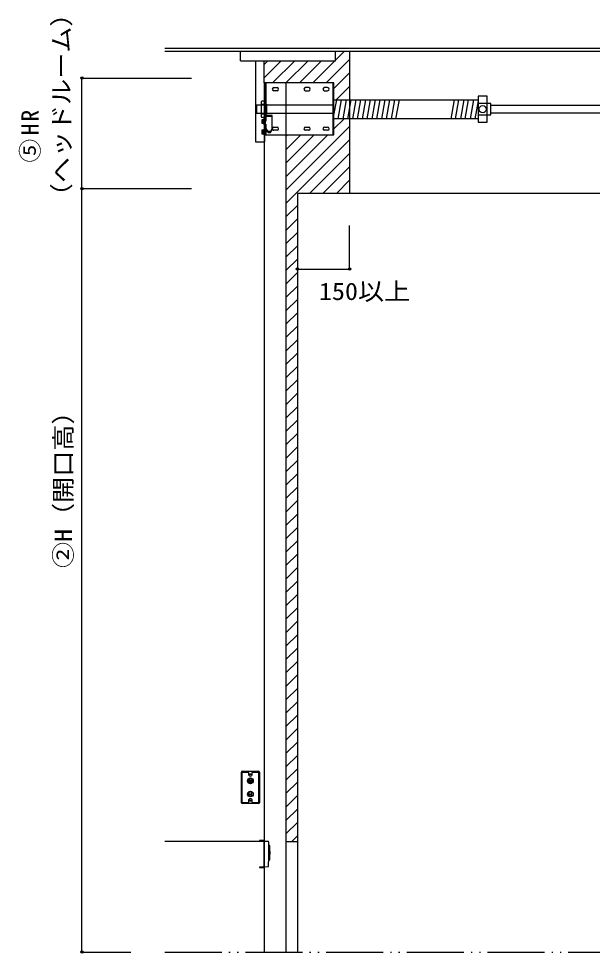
# Model space of a CAD drawing. Units: millimetres on the paper, enlarged 10 times, with parts at other scales. Extents: x -11000 to 565, y -4772 to 3349.
# Drawn here: x -2174 to -965, y 968 to 2939 of the extents above; entities that cross this region are included whole.
import ezdxf
from ezdxf.enums import TextEntityAlignment as Align

# ---------------------------------------------------------------- set-up
doc = ezdxf.new("R2010")
doc.units = ezdxf.units.MM
doc.header["$LTSCALE"] = 10
doc.header["$PDMODE"] = 32
doc.header["$PDSIZE"] = 5
doc.linetypes.add('DASHED1', pattern=[1.8, 1.2, -0.6])
doc.linetypes.add('LONG_DASHED_DOUBLE_DOTTED', pattern=[17, 12, -1.5, 0.25, -1.5, 0.25, -1.5])
for name, color, linetype in [('9-0', 7, 'Continuous'), ('9-1', 7, 'Continuous'), ('9-2', 7, 'Continuous'), ('9-4', 7, 'Continuous')]:
    doc.layers.add(name, color=color, linetype=linetype)
doc.styles.add('ＭＳ ゴシック', font='')
doc.styles.get('ＭＳ ゴシック').set_extended_font_data('MS Gothic')

msp = doc.modelspace()

# ---------------------------------------------------------------- linework, layer by layer
at = {"layer": '9-0'}
for p, q in [((361.73, 2876.75), (-1865.62, 2876.75)), ((-1865.62, 2870.75), (361.73, 2870.75)), ((-1506.24, 2851.76), (-1487.25, 2870.75)), ((-1476.48, 2870.75), (-1476.48, 2570.75)), ((-1656.48, 2842.94), (-1648.67, 2850.75)), ((-1656.48, 2814.65), (-1620.38, 2850.75)), ((-1592.1, 2850.75), (-1638.77, 2804.09)), ((-1610.48, 2804.09), (-1563.82, 2850.75)), ((-1582.2, 2804.09), (-1535.53, 2850.75)), ((-1507.25, 2850.75), (-1553.91, 2804.09)), ((-1525.63, 2804.09), (-1476.48, 2853.23)), ((-1476.48, 2824.95), (-1509.35, 2792.08)), ((-1504.69, 2768.46), (-1476.48, 2796.66)), ((-1488.12, 2728.46), (-1509.35, 2707.23)), ((-1476.48, 2711.81), (-1609.82, 2578.48)), ((-1522.49, 2694.09), (-1609.82, 2606.76)), ((-1609.82, 2635.05), (-1550.78, 2694.09)), ((-1579.06, 2694.09), (-1609.82, 2663.33)), ((-1609.82, 2691.61), (-1607.35, 2694.09)), ((-1609.82, 2550.19), (-1476.48, 2683.53)), ((-1476.48, 2655.24), (-1560.97, 2570.75)), ((-1532.69, 2570.75), (-1476.48, 2626.96)), ((-1476.48, 2598.67), (-1504.4, 2570.75)), ((-1586.48, 2570.75), (-1586.48, 970.75)), ((213.52, 2570.75), (-1586.48, 2570.75)), ((-1586.48, 2545.24), (-1609.82, 2521.91)), ((-1586.48, 2516.96), (-1609.82, 2493.62)), ((-1609.82, 2465.34), (-1586.48, 2488.67)), ((-1586.48, 2460.39), (-1609.82, 2437.06)), ((-1586.48, 2432.11), (-1609.82, 2408.77)), ((-1586.48, 2403.82), (-1609.82, 2380.49)), ((-1609.82, 2352.2), (-1586.48, 2375.54)), ((-1586.48, 2347.25), (-1609.82, 2323.92)), ((-1586.48, 2318.97), (-1609.82, 2295.63)), ((-1609.82, 2267.35), (-1586.48, 2290.68)), ((-1586.48, 2262.4), (-1609.82, 2239.07)), ((-1586.48, 2234.12), (-1609.82, 2210.78)), ((-1586.48, 2205.83), (-1609.82, 2182.5)), ((-1609.82, 2154.21), (-1586.48, 2177.55)), ((-1586.48, 2149.26), (-1609.82, 2125.93)), ((-1609.82, 2097.64), (-1586.48, 2120.98)), ((-1586.48, 2092.69), (-1609.82, 2069.36)), ((-1609.82, 2041.08), (-1586.48, 2064.41)), ((-1586.48, 2036.13), (-1609.82, 2012.79)), ((-1586.48, 2007.84), (-1609.82, 1984.51)), ((-1586.48, 1979.56), (-1609.82, 1956.22)), ((-1609.82, 1927.94), (-1586.48, 1951.27)), ((-1586.48, 1922.99), (-1609.82, 1899.65)), ((-1609.82, 1871.37), (-1586.48, 1894.7)), ((-1586.48, 1866.42), (-1609.82, 1843.09)), ((-1609.82, 1814.8), (-1586.48, 1838.14)), ((-1586.48, 1809.85), (-1609.82, 1786.52)), ((-1586.48, 1781.57), (-1609.82, 1758.23)), ((-1609.82, 1729.95), (-1586.48, 1753.28)), ((-1586.48, 1725), (-1609.82, 1701.67)), ((-1586.48, 1696.71), (-1609.82, 1673.38)), ((-1609.82, 1645.1), (-1586.48, 1668.43)), ((-1586.48, 1640.15), (-1609.82, 1616.81)), ((-1609.82, 1588.53), (-1586.48, 1611.86)), ((-1586.48, 1583.58), (-1609.82, 1560.24)), ((-1609.82, 1531.96), (-1586.48, 1555.29)), ((-1586.48, 1527.01), (-1609.82, 1503.68)), ((-1586.48, 1498.72), (-1609.82, 1475.39)), ((-1586.48, 1470.44), (-1609.82, 1447.11)), ((-1609.82, 1418.82), (-1586.48, 1442.16)), ((-1586.48, 1413.87), (-1609.82, 1390.54)), ((-1609.82, 1362.25), (-1586.48, 1385.59)), ((-1586.48, 1357.3), (-1609.82, 1333.97)), ((-1609.82, 1305.69), (-1586.48, 1329.02)), ((-1586.48, 1300.73), (-1609.82, 1277.4)), ((-1586.48, 1272.45), (-1609.82, 1249.12)), ((-1586.48, 1244.17), (-1609.82, 1220.83)), ((-1598.28, 1204.09), (-1586.48, 1215.88))]:
    msp.add_line(p, q, dxfattribs=at)
at = {"layer": '9-0', "linetype": 'LONG_DASHED_DOUBLE_DOTTED'}
msp.add_line((-1865.62, 970.75), (361.73, 970.75), dxfattribs=at)
at = {"layer": '9-0', "color": 4}
msp.add_lwpolyline([(-1586.48, 2502.91), (-1586.48, 2411.43), (-1476.48, 2411.43), (-1476.48, 2502.91)], dxfattribs=at)
at = {"layer": '9-0', "color": 5}
for p in [(-1586.48, 2411.43), (-1476.48, 2411.43)]:
    msp.add_point(p, dxfattribs=at)
at = {"layer": '9-1'}
for p, q in [((-2040.38, 970.75), (-2040.38, 2580.75)), ((-1809.44, 2580.75), (-2040.38, 2580.75)), ((-1657.02, 1204.09), (-1865.62, 1204.09)), ((-1609.82, 1204.09), (-1586.48, 1204.09)), ((-2040.38, 970.75), (-1937.41, 970.75))]:
    msp.add_line(p, q, dxfattribs=at)
msp.add_lwpolyline([(-2040.38, 2580.75), (-2040.38, 2814.09), (-1809.44, 2814.09)], dxfattribs=at)
for p in [(-2040.38, 2814.09), (-2040.38, 2580.75), (-2040.38, 970.75)]:
    msp.add_point(p, dxfattribs=at)
at = {"layer": '9-2'}
for p, q in [((-1704.48, 1285.75), (-1704.48, 1350.42)), ((-1702.82, 1352.09), (-1668.15, 1352.09)), ((-1702.82, 1286.42), (-1702.82, 1349.75)), ((-1702.15, 1350.42), (-1690.15, 1350.42)), ((-1689.48, 1349.75), (-1689.48, 1345.92)), ((-1688.22, 1345.92), (-1682.29, 1345.92)), ((-1681.48, 1345.92), (-1681.48, 1349.75)), ((-1680.82, 1350.42), (-1668.82, 1350.42)), ((-1668.15, 1349.75), (-1668.15, 1286.42)), ((-1666.48, 1350.42), (-1666.48, 1285.75)), ((-1690.15, 1332.67), (-1690.15, 1331.34)), ((-1680.82, 1332), (-1690.15, 1332)), ((-1688.48, 1334.34), (-1682.48, 1334.34)), ((-1688.48, 1329.67), (-1682.48, 1329.67)), ((-1680.82, 1331.34), (-1680.82, 1332.67)), ((-1687.82, 1301.17), (-1687.82, 1307.17)), ((-1687.82, 1304.17), (-1683.2, 1304.17)), ((-1684.82, 1308.84), (-1686.15, 1308.84)), ((-1683.15, 1301.17), (-1683.15, 1307.17)), ((-1668.15, 1284.09), (-1702.82, 1284.09)), ((-1690.15, 1285.75), (-1702.15, 1285.75)), ((-1689.48, 1290.25), (-1689.48, 1286.42)), ((-1682.29, 1290.25), (-1688.22, 1290.25)), ((-1684.82, 1299.5), (-1686.15, 1299.5)), ((-1681.48, 1286.42), (-1681.48, 1290.25)), ((-1668.82, 1285.75), (-1680.82, 1285.75))]:
    msp.add_line(p, q, dxfattribs=at)
for centre, radius in [((-1685.48, 1345.92), 1.17), ((-1685.48, 1332), 6), ((-1685.48, 1332), 5.33), ((-1685.48, 1304.17), 6), ((-1685.48, 1304.17), 5.33), ((-1685.48, 1290.25), 1.17)]:
    msp.add_circle(centre, radius, dxfattribs=at)
for centre, radius, start, end in [((-1702.82, 1350.42), 1.67, 90, 180), ((-1702.15, 1349.75), 0.667, 90, 180), ((-1690.15, 1349.75), 0.667, 0, 90), ((-1685.48, 1345.92), 4, 180, 0), ((-1680.82, 1349.75), 0.667, 90, 180), ((-1668.82, 1349.75), 0.667, 0, 90), ((-1668.15, 1350.42), 1.67, 0, 90), ((-1688.48, 1332.67), 1.67, 90, 180), ((-1688.48, 1331.34), 1.67, 180, 270), ((-1682.48, 1332.67), 1.67, 0, 90), ((-1682.48, 1331.34), 1.67, 270, 0), ((-1686.15, 1307.17), 1.67, 90, 180), ((-1686.15, 1301.17), 1.67, 180, 270), ((-1684.82, 1307.17), 1.67, 0, 90), ((-1684.82, 1301.17), 1.67, 270, 0), ((-1702.82, 1285.75), 1.67, 180, 270), ((-1702.15, 1286.42), 0.667, 180, 270), ((-1690.15, 1286.42), 0.667, 270, 0), ((-1685.48, 1290.25), 4, 0, 180), ((-1680.82, 1286.42), 0.667, 180, 270), ((-1668.82, 1286.42), 0.667, 270, 0), ((-1668.15, 1285.75), 1.67, 270, 0)]:
    msp.add_arc(centre, radius, start, end, dxfattribs=at)
at = {"layer": '9-4'}
for p, q in [((-1706.24, 2850.75), (-1706.24, 2870.75)), ((-1656.48, 2804.09), (-1656.48, 970.75)), ((-1652.81, 2804.09), (-1652.81, 2748.14)), ((-1609.82, 970.75), (-1609.82, 2804.09)), ((-1511.48, 2804.09), (-1511.48, 2694.09)), ((-1636.01, 2794.09), (-1629.35, 2794.09)), ((-1629.35, 2787.42), (-1636.01, 2787.42)), ((-1562.68, 2794.09), (-1569.35, 2794.09)), ((-1569.35, 2787.42), (-1562.68, 2787.42)), ((-1522.68, 2794.09), (-1529.35, 2794.09)), ((-1529.35, 2787.42), (-1522.68, 2787.42)), ((-1662.45, 2764.06), (-1662.45, 2732.86)), ((-1653.92, 2766.39), (-1654.61, 2766.39)), ((-1653.25, 2735.09), (-1653.25, 2765.73)), ((-1509.35, 2736.22), (-1503.66, 2768.46)), ((-1509.35, 2768.46), (-1205.73, 2768.46)), ((-1500.56, 2728.46), (-1493.51, 2768.46)), ((-1483.35, 2768.46), (-1490.41, 2728.46)), ((-1480.25, 2728.46), (-1473.2, 2768.46)), ((-1463.05, 2768.46), (-1470.1, 2728.46)), ((-1459.94, 2728.46), (-1452.89, 2768.46)), ((-1442.74, 2768.46), (-1449.79, 2728.46)), ((-1439.64, 2728.46), (-1432.58, 2768.46)), ((-1422.43, 2768.46), (-1429.48, 2728.46)), ((-1419.33, 2728.46), (-1412.27, 2768.46)), ((-1402.12, 2768.46), (-1409.17, 2728.46)), ((-1399.02, 2728.46), (-1391.97, 2768.46)), ((-1381.81, 2768.46), (-1388.87, 2728.46)), ((-1378.71, 2728.46), (-1371.66, 2768.46)), ((-1256.13, 2768.46), (-1263.18, 2728.46)), ((-1253.02, 2728.46), (-1245.97, 2768.46)), ((-1235.82, 2768.46), (-1242.87, 2728.46)), ((-1232.72, 2728.46), (-1225.66, 2768.46)), ((-1215.51, 2768.46), (-1222.56, 2728.46)), ((-1205.73, 2766.34), (-1212.41, 2728.46)), ((-1652.81, 2746.6), (-1652.81, 2735.07)), ((-1511.48, 2756.93), (-1651.79, 2756.93)), ((-1651.79, 2739.99), (-1511.48, 2739.99)), ((-1178.8, 2756.93), (-747.74, 2756.93)), ((-745.48, 2739.99), (-1178.8, 2739.99)), ((-1658.46, 2724.51), (-1661.13, 2724.51)), ((-1661.13, 2720.51), (-1658.46, 2720.51)), ((-1661.12, 2731.53), (-1656.7, 2731.53)), ((-1658.46, 2718.84), (-1658.46, 2726.18)), ((-1657.45, 2727.84), (-1656.46, 2727.84)), ((-1639.37, 2707.61), (-1639.37, 2733.45)), ((-1205.73, 2728.46), (-1509.35, 2728.46)), ((-1205.73, 2736.66), (-1178.8, 2736.66)), ((-1658.46, 2702.37), (-1661.13, 2702.37)), ((-1658.46, 2696.7), (-1658.46, 2704.03)), ((-1657.45, 2705.7), (-1656.46, 2705.7)), ((-1654.75, 2709.28), (-1649.63, 2700.42)), ((-1652.81, 2705.53), (-1652.81, 2694.09)), ((-1642.08, 2700.42), (-1638.29, 2706.98)), ((-1636.01, 2710.75), (-1629.35, 2710.75)), ((-1629.35, 2704.09), (-1636.01, 2704.09)), ((-1569.35, 2710.75), (-1562.68, 2710.75)), ((-1562.68, 2704.09), (-1569.35, 2704.09)), ((-1529.35, 2710.75), (-1522.68, 2710.75)), ((-1522.68, 2704.09), (-1529.35, 2704.09)), ((-1661.13, 2698.37), (-1658.46, 2698.37)), ((-1648.3, 2699.65), (-1643.4, 2699.65)), ((-1666.48, 1205.29), (-1657.15, 1205.29)), ((-1657.02, 1205.15), (-1657.02, 1149.82)), ((-1647.49, 1203.81), (-1656.48, 1204.09)), ((-1644.82, 1195.89), (-1646.63, 1195.89)), ((-1646.8, 1165.15), (-1644.82, 1165.15)), ((-1656.48, 1150.89), (-1648.07, 1151.17))]:
    msp.add_line(p, q, dxfattribs=at)
at = {"layer": '9-4', "linetype": 'DASHED1'}
for p, q in [((-1655.61, 2763.51), (-1655.61, 2765.39)), ((-1662.45, 2758.96), (-1653.25, 2758.96)), ((-1655.61, 2751.45), (-1655.61, 2756.74)), ((-1655.61, 2739.89), (-1655.61, 2748.17)), ((-1653.25, 2737.96), (-1662.45, 2737.96)), ((-1654.61, 2730.53), (-1653.92, 2730.53)), ((-1653.25, 2731.19), (-1653.25, 2735.09)), ((-1652.81, 2735.07), (-1652.81, 2705.53))]:
    msp.add_line(p, q, dxfattribs=at)
at = {"layer": '9-4'}
for points in [[(-1706.24, 2850.75), (-1506.24, 2850.75), (-1506.24, 2870.75)], [(-1674.95, 2850.75), (-1674.95, 2679.39), (-1656.48, 2679.39), (-1654.95, 2679.39), (-1654.95, 2804.09)], [(-1654.95, 2694.09), (-1509.35, 2694.09), (-1509.35, 2804.09), (-1656.48, 2804.09), (-1656.48, 2850.75)], [(-1654.95, 2765.53), (-1655.61, 2765.39), (-1661.12, 2765.39)], [(-1178.8, 2736.66), (-1178.8, 2760.26), (-1205.73, 2760.26)], [(-1662.45, 2756.93), (-1672.84, 2756.93), (-1672.84, 2739.99), (-1662.45, 2739.99)], [(-1653.25, 2758.96), (-1651.79, 2758.96), (-1651.79, 2737.96), (-1653.25, 2737.96)], [(-1657.43, 2727.84), (-1658.5, 2726.18), (-1661.13, 2726.18), (-1661.13, 2718.84), (-1658.5, 2718.84), (-1657.46, 2717.18)], [(-1656.46, 2727.84), (-1656.46, 2717.18), (-1657.46, 2717.18), (-1657.46, 2727.84)], [(-1638.29, 2706.98), (-1639.61, 2707.75), (-1643.4, 2701.18), (-1648.3, 2701.18), (-1653.42, 2710.05), (-1653.42, 2733.45), (-1639.37, 2733.45), (-1639.37, 2734.98), (-1653.42, 2734.98)], [(-1657.43, 2705.7), (-1658.5, 2704.03), (-1661.13, 2704.03), (-1661.13, 2696.7), (-1658.5, 2696.7), (-1657.46, 2695.03)], [(-1656.46, 2705.7), (-1656.46, 2695.03), (-1657.46, 2695.03), (-1657.46, 2705.7)], [(-1657.15, 1205.82), (-1666.48, 1205.82), (-1666.48, 1205.29)], [(-1657.15, 1149.69), (-1666.48, 1149.69), (-1666.48, 1149.15), (-1657.15, 1149.15)]]:
    msp.add_lwpolyline(points, dxfattribs=at)
msp.add_lwpolyline([(-1205.73, 2776.04), (-1205.73, 2720.88), (-1186.61, 2720.88), (-1186.61, 2776.04)], close=True, dxfattribs=at)
at = {"layer": '9-4', "linetype": 'DASHED1'}
for points in [[(-1651.79, 2757.09), (-1653.25, 2757.09), (-1662.45, 2757.09)], [(-1662.45, 2739.83), (-1653.25, 2739.83), (-1651.79, 2739.83)], [(-1656.7, 2731.53), (-1655.61, 2731.53), (-1654.95, 2731.39)]]:
    msp.add_lwpolyline(points, dxfattribs=at)
at = {"layer": '9-4'}
msp.add_circle((-1196.17, 2748.46), 7.58, dxfattribs=at)
for centre, radius, start, end in [((-1636.01, 2790.75), 3.33, 90, 180), ((-1636.01, 2790.75), 3.33, 180, 270), ((-1629.35, 2790.75), 3.33, 0, 90), ((-1629.35, 2790.75), 3.33, 270, 0), ((-1569.35, 2790.75), 3.33, 90, 180), ((-1569.35, 2790.75), 3.33, 180, 270), ((-1562.68, 2790.75), 3.33, 0, 90), ((-1562.68, 2790.75), 3.33, 270, 0), ((-1529.35, 2790.75), 3.33, 90, 180), ((-1529.35, 2790.75), 3.33, 180, 270), ((-1522.68, 2790.75), 3.33, 0, 90), ((-1522.68, 2790.75), 3.33, 270, 0), ((-1661.12, 2764.06), 1.33, 90, 180), ((-1654.61, 2766.06), 0.333, 90, 180), ((-1653.92, 2765.73), 0.667, 0, 90), ((-1661.12, 2732.86), 1.33, 180, 270), ((-1653.42, 2733.45), 1.53, 90.00146, 180.00148), ((-1653.42, 2710.05), 1.53, 180.00148, 209.99814), ((-1636.01, 2707.42), 3.33, 90, 177.02652), ((-1636.01, 2707.42), 3.33, 208.3516, 270), ((-1629.35, 2707.42), 3.33, 0, 90), ((-1629.35, 2707.42), 3.33, 270, 0), ((-1569.35, 2707.42), 3.33, 90, 180), ((-1569.35, 2707.42), 3.33, 180, 270), ((-1562.68, 2707.42), 3.33, 0, 90), ((-1562.68, 2707.42), 3.33, 270, 0), ((-1529.35, 2707.42), 3.33, 90, 180), ((-1529.35, 2707.42), 3.33, 180, 270), ((-1522.68, 2707.42), 3.33, 0, 90), ((-1522.68, 2707.42), 3.33, 270, 0), ((-1648.3, 2701.18), 1.53, 209.99812, 270.00146), ((-1643.4, 2701.18), 1.53, 270.00148, 330.00481), ((-1657.15, 1205.15), 0.667, 0, 90), ((-1657.15, 1205.15), 0.133, 0, 90), ((-1647.51, 1203.14), 0.667, 2.12023, 88.21241), ((-2178.36, 1183.49), 531.88, 356.58384, 2.12023), ((-1645.95, 1195.22), 0.667, 1.28182, 90), ((-2170.33, 1183.49), 525.18, 358.06978, 1.28182), ((-1644.82, 1195.22), 0.667, 37.86953, 90), ((-2169.33, 1183.49), 525.18, 358.0103, 1.32485), ((-1646.11, 1165.82), 0.667, 270, 358.06978), ((-1644.82, 1165.82), 0.667, 270, 301.67117), ((-1657.15, 1149.82), 0.667, 270, 0), ((-1657.15, 1149.82), 0.133, 270, 0), ((-1648.09, 1151.83), 0.667, 271.90527, 356.58384)]:
    msp.add_arc(centre, radius, start, end, dxfattribs=at)
at = {"layer": '9-4', "linetype": 'DASHED1'}
for centre, radius, start, end in [((-1654.61, 2730.86), 0.333, 180, 270), ((-1653.92, 2731.19), 0.667, 270, 0), ((-2170.33, 1183.49), 525.84, 358.06978, 1.28182)]:
    msp.add_arc(centre, radius, start, end, dxfattribs=at)

# ---------------------------------------------------------------- texts
at = {"layer": '9-0', "color": 3, "style": 'ＭＳ ゴシック', "width": 1.1}
msp.add_text('（ヘッドルーム）', height=36.66, rotation=90, dxfattribs=at).set_placement((-2054.16, 2537.55), align=Align.BOTTOM_LEFT)
msp.add_text('150以上', height=36.66, dxfattribs=at).set_placement((-1541.15, 2334.99), align=Align.BOTTOM_LEFT)
at = {"layer": '9-1', "color": 3, "style": 'ＭＳ ゴシック', "width": 1.1}
msp.add_text('②H（開口高）', height=36.66, rotation=90, dxfattribs=at).set_placement((-2050.52, 1780.88), align=Align.BOTTOM_LEFT)
at = {"layer": '9-1', "color": 3, "insert": (-2126.99, 2635.92), "char_height": 36.66, "attachment_point": 7, "rotation": 90, "style": 'ＭＳ ゴシック'}
msp.add_mtext('\\T1.15;⑤HR', dxfattribs=at)

doc.saveas('drawing.dxf')
